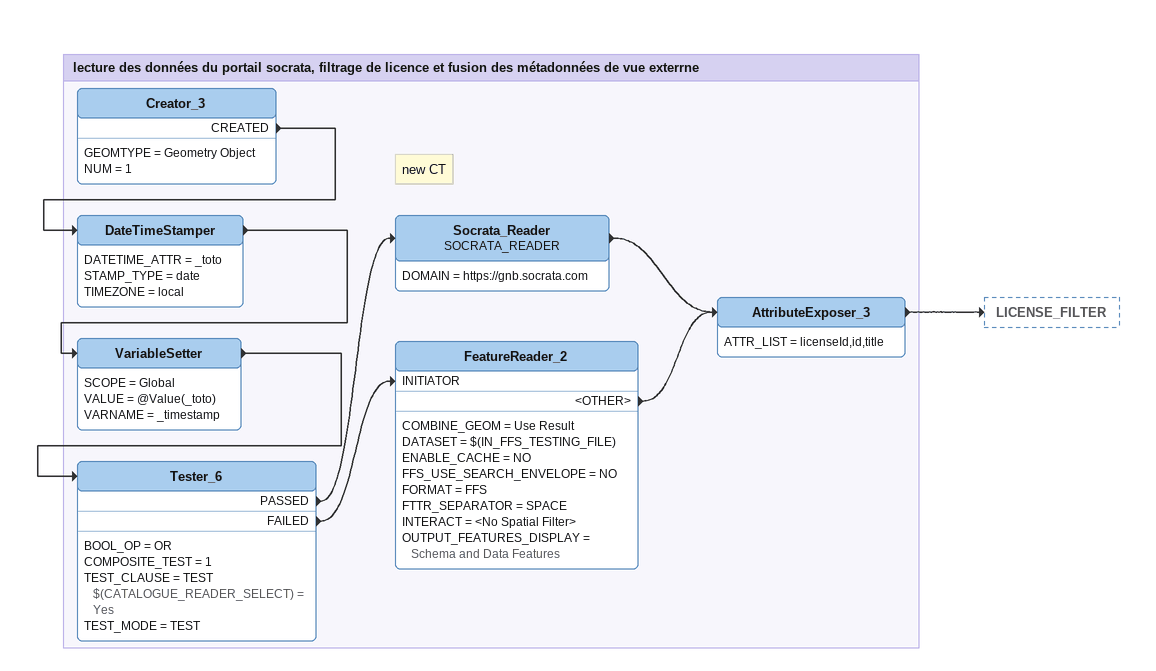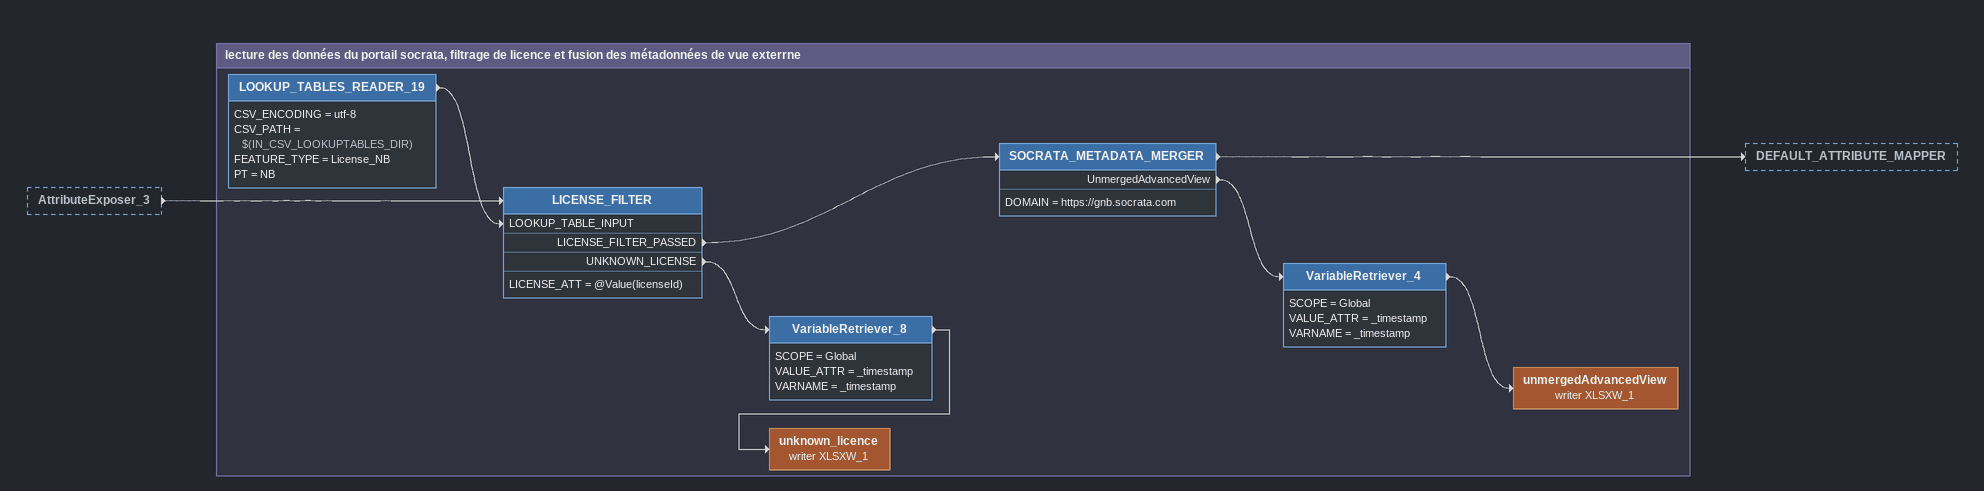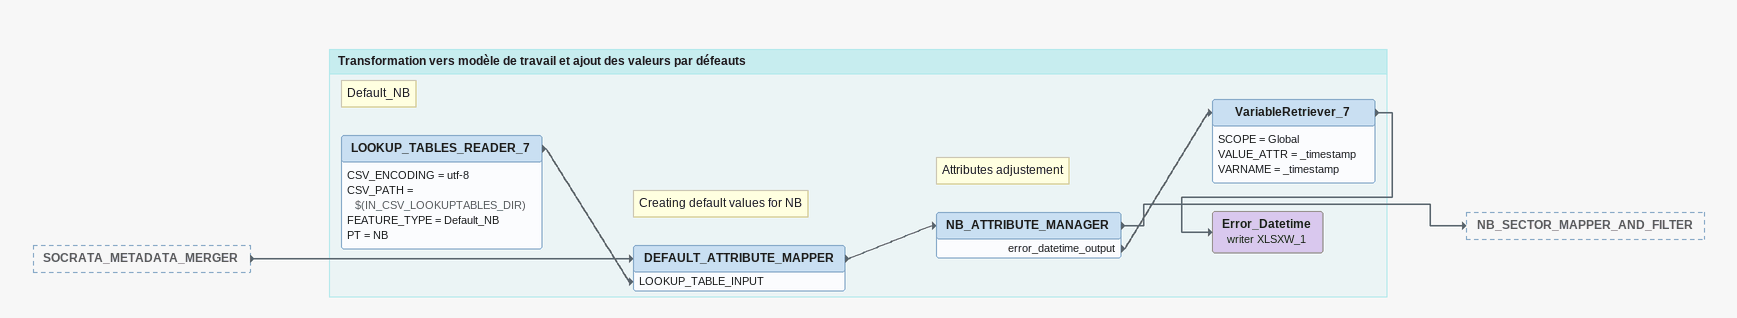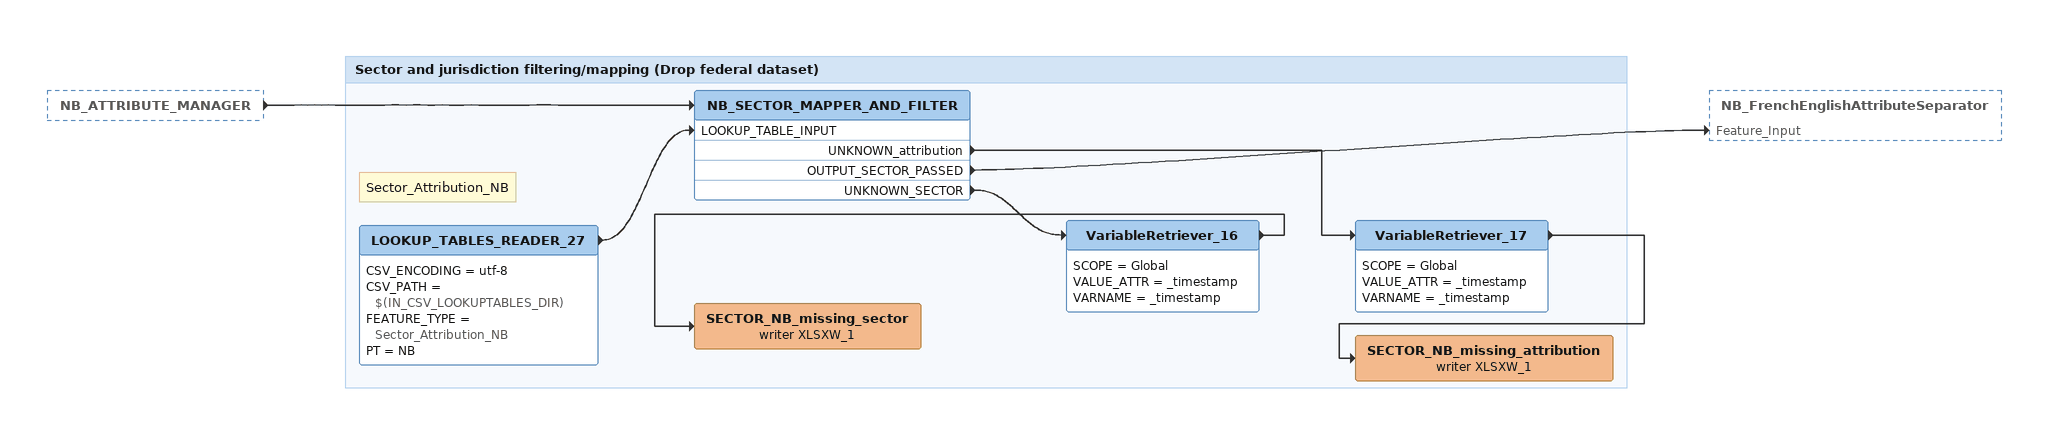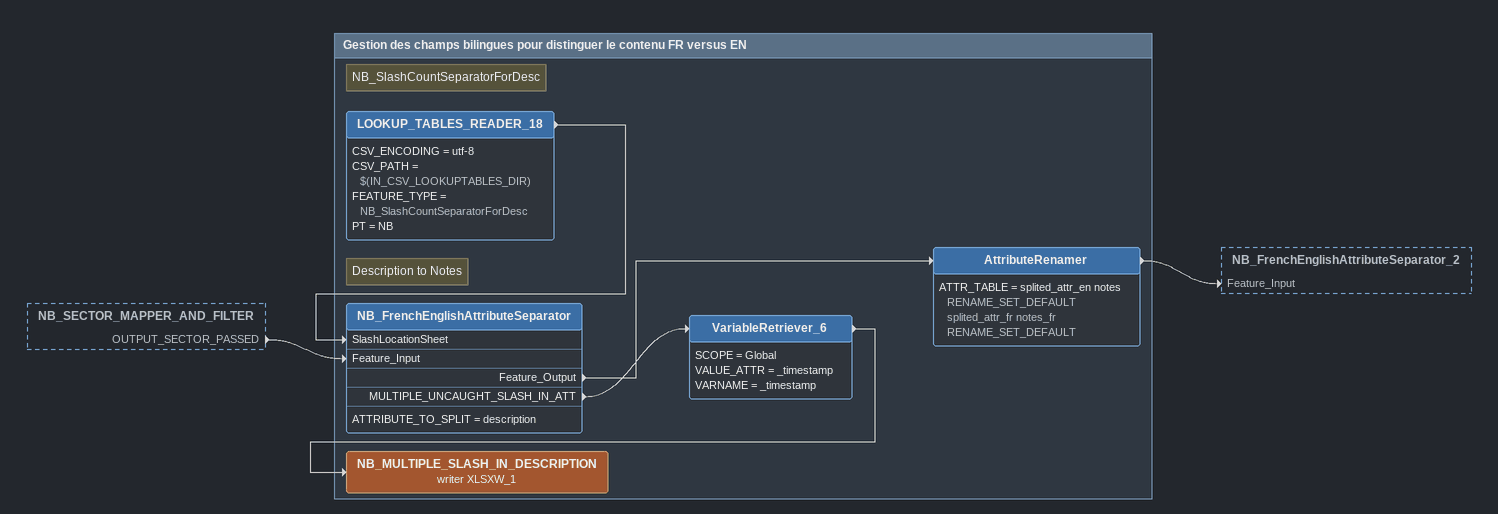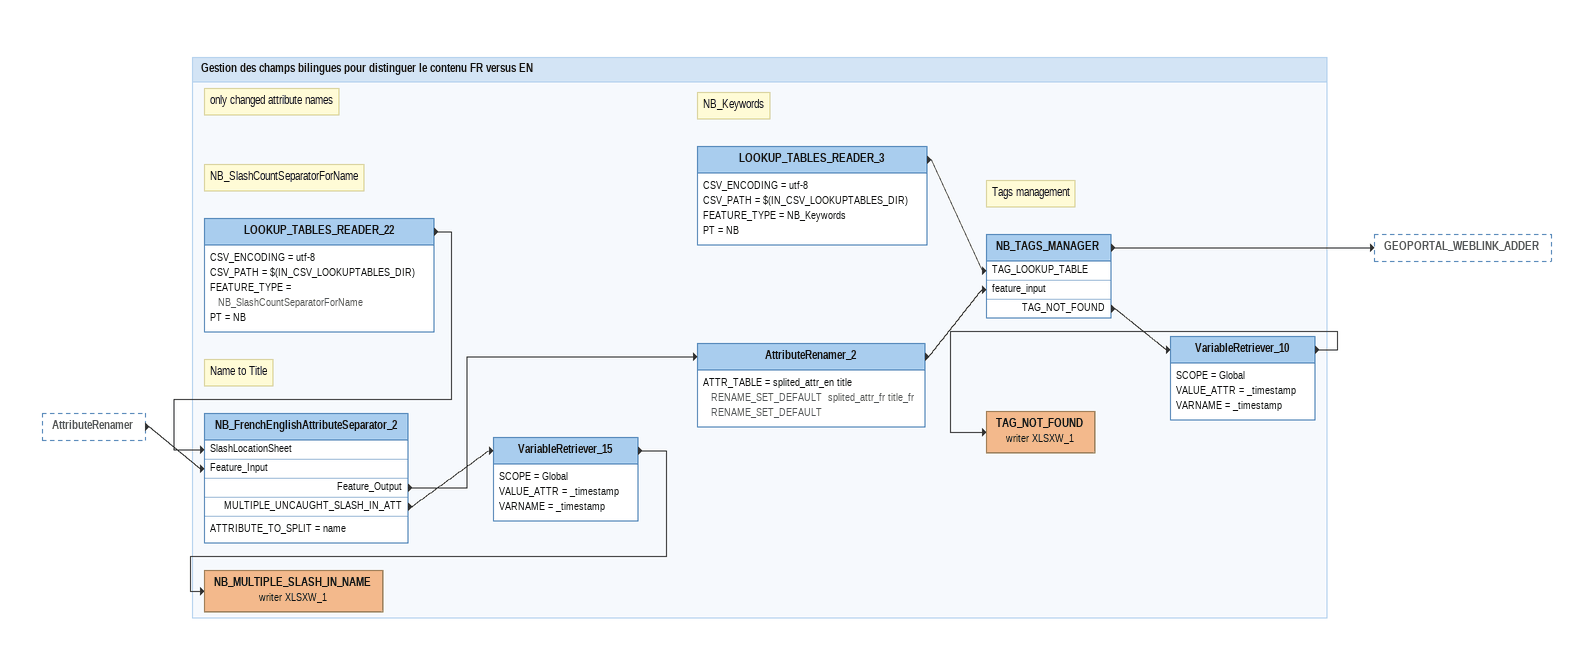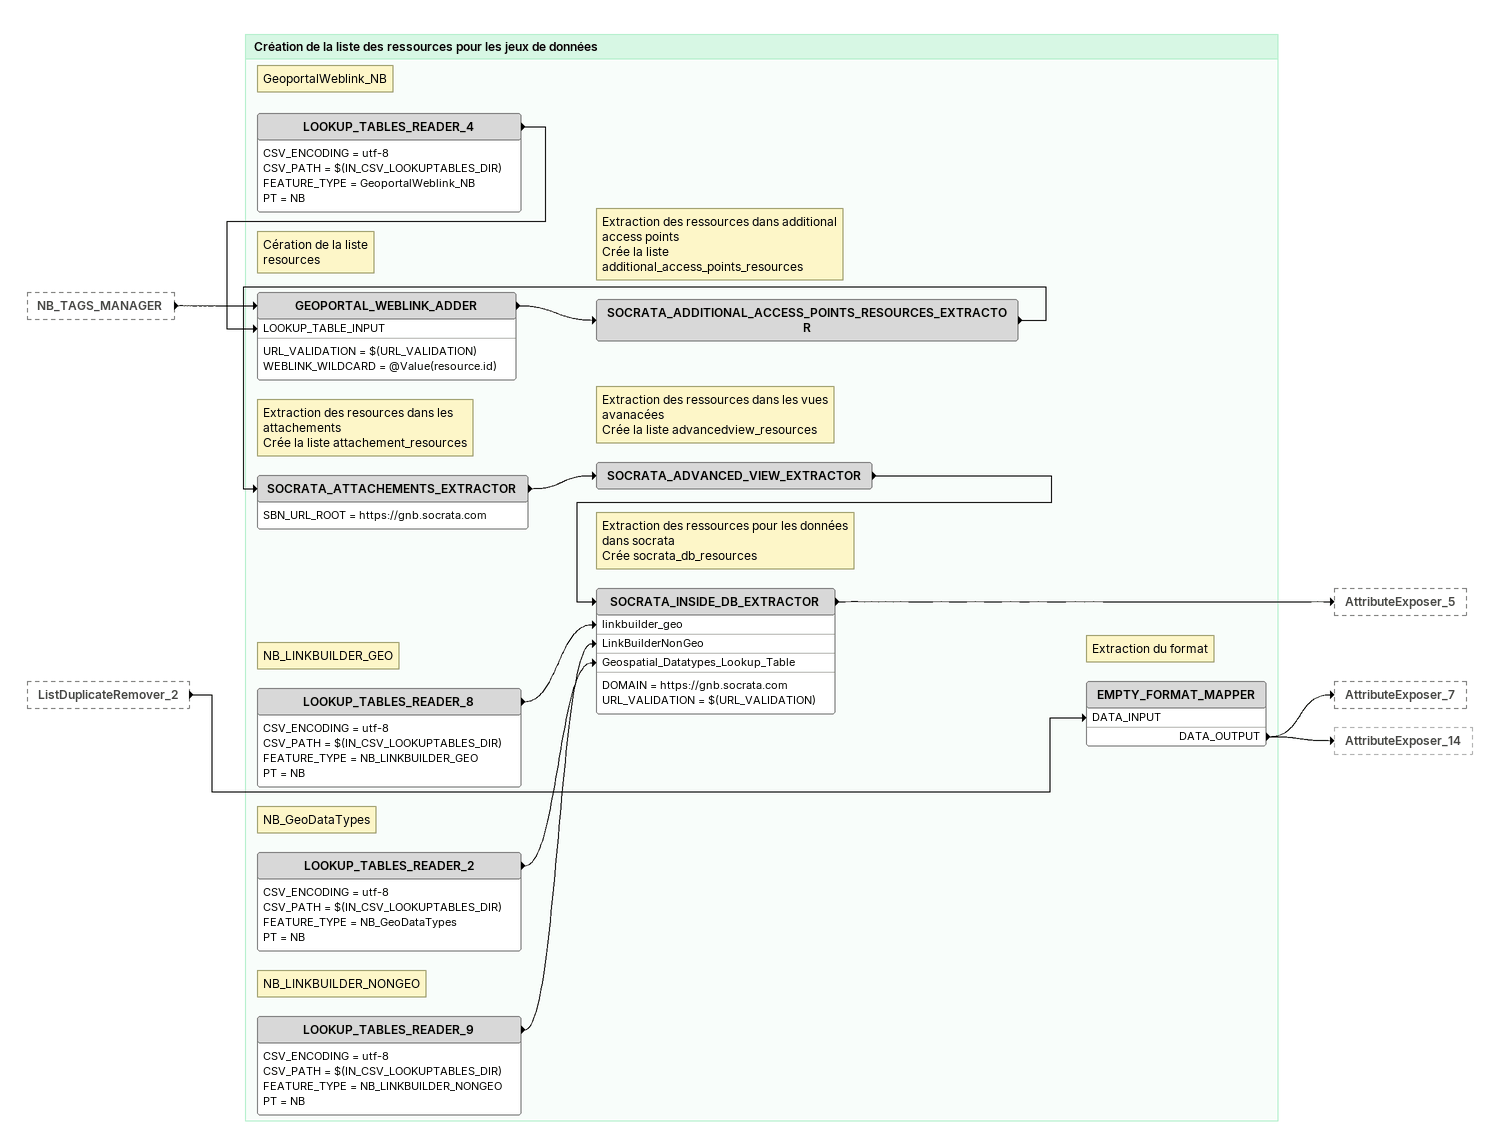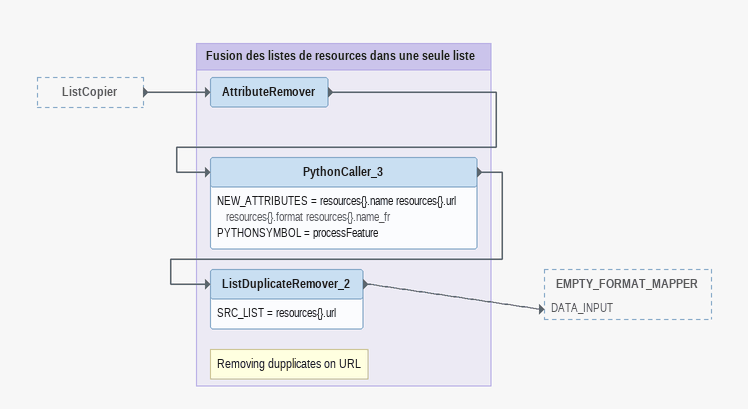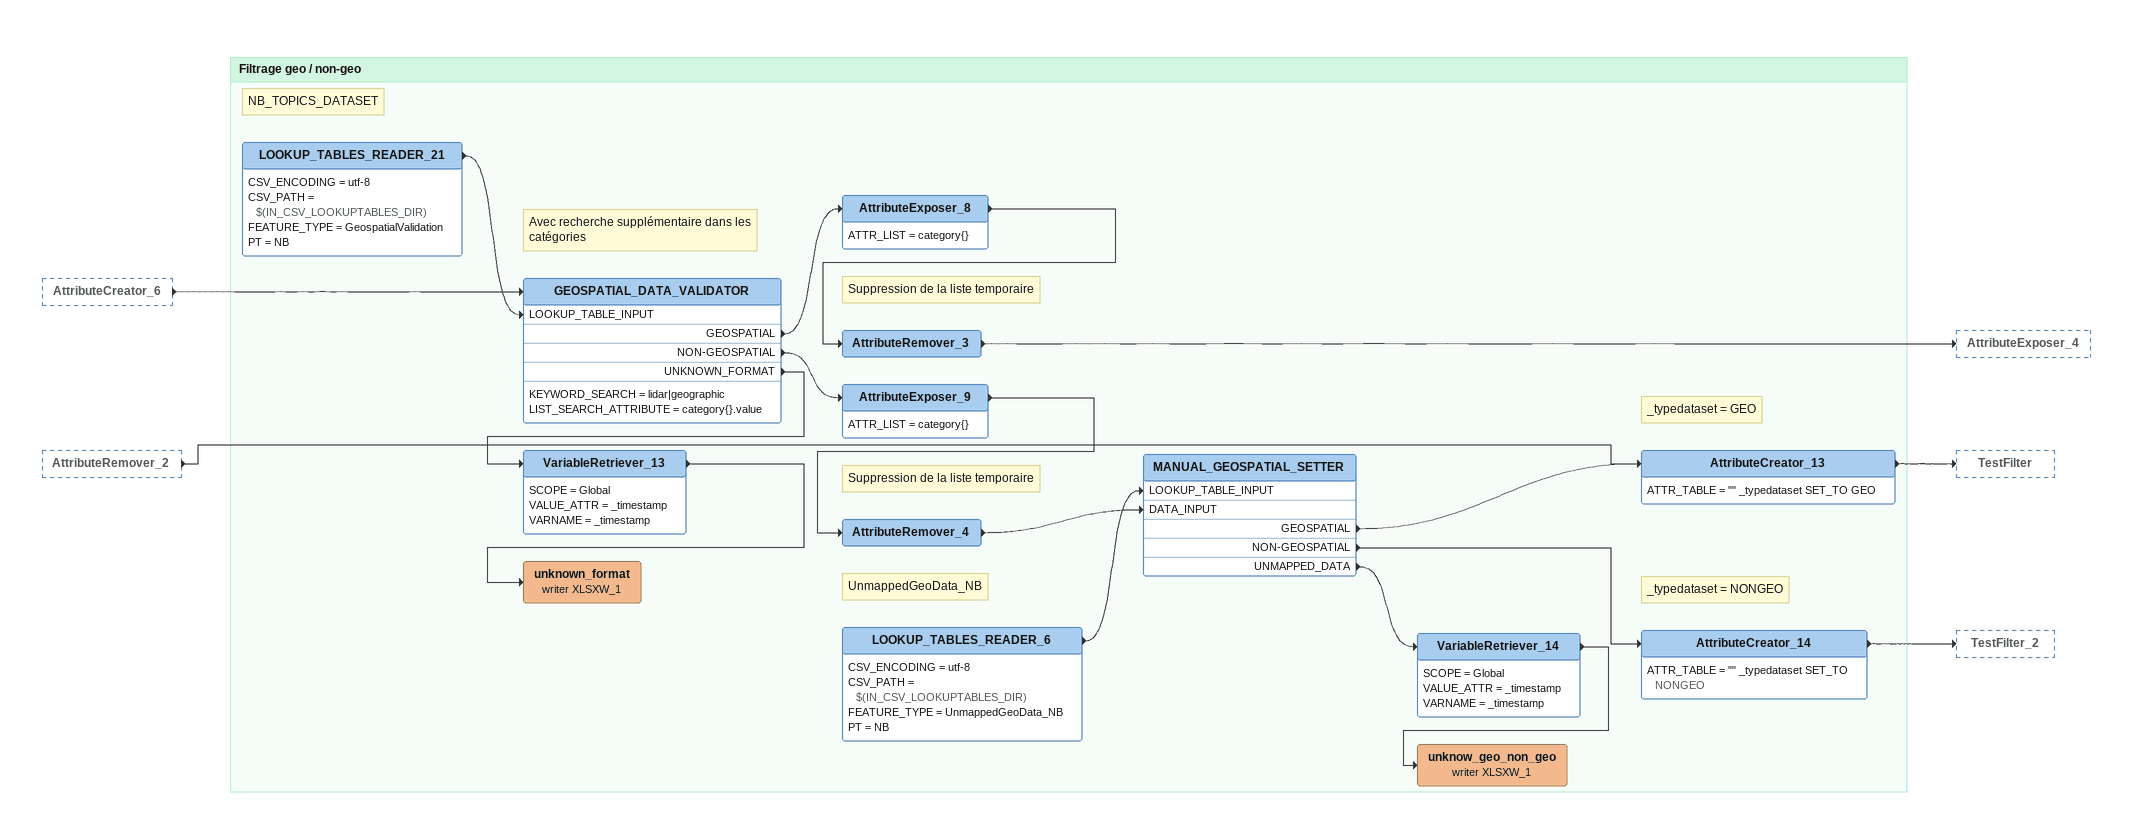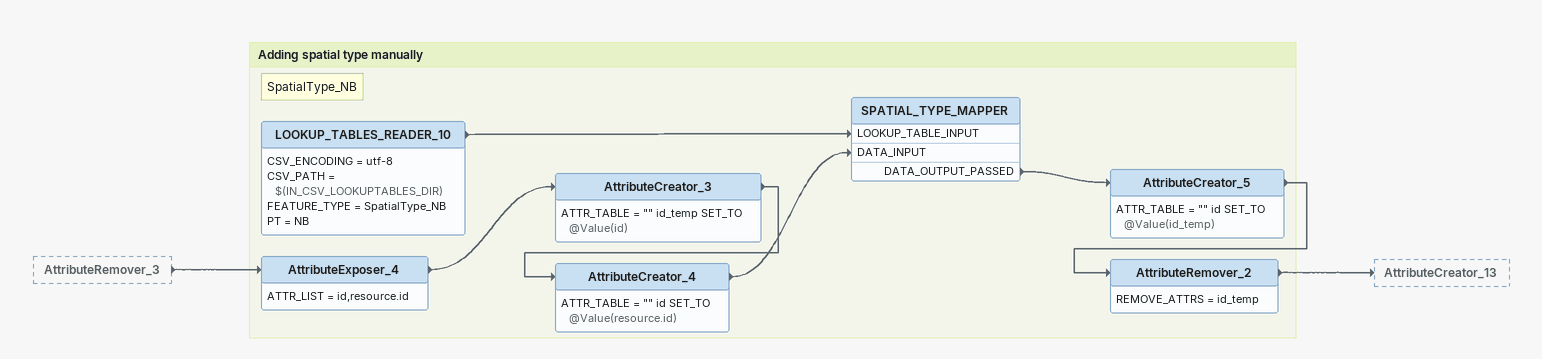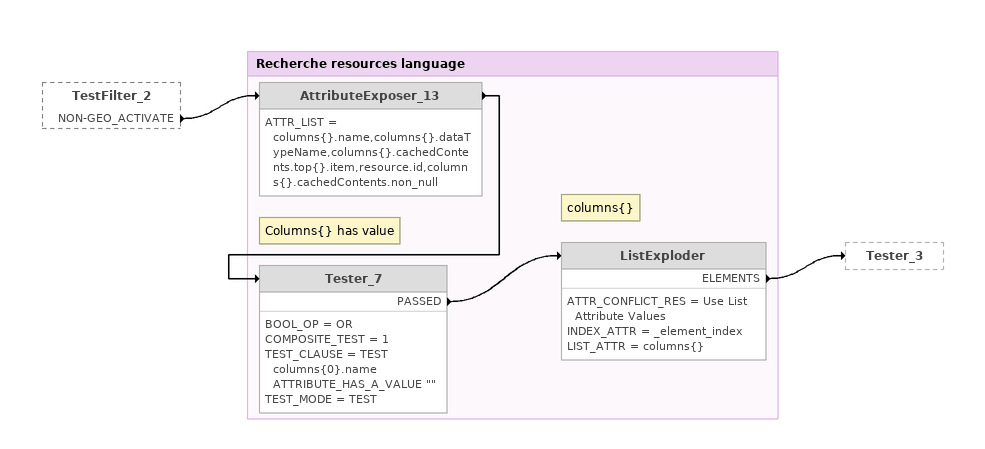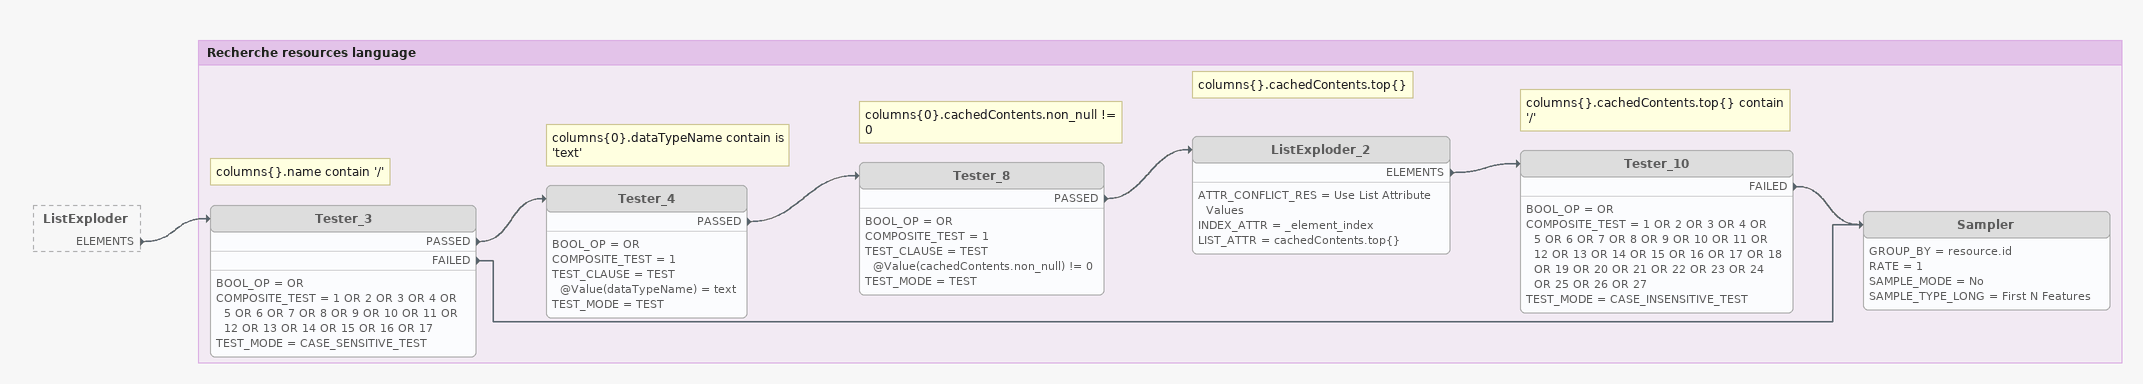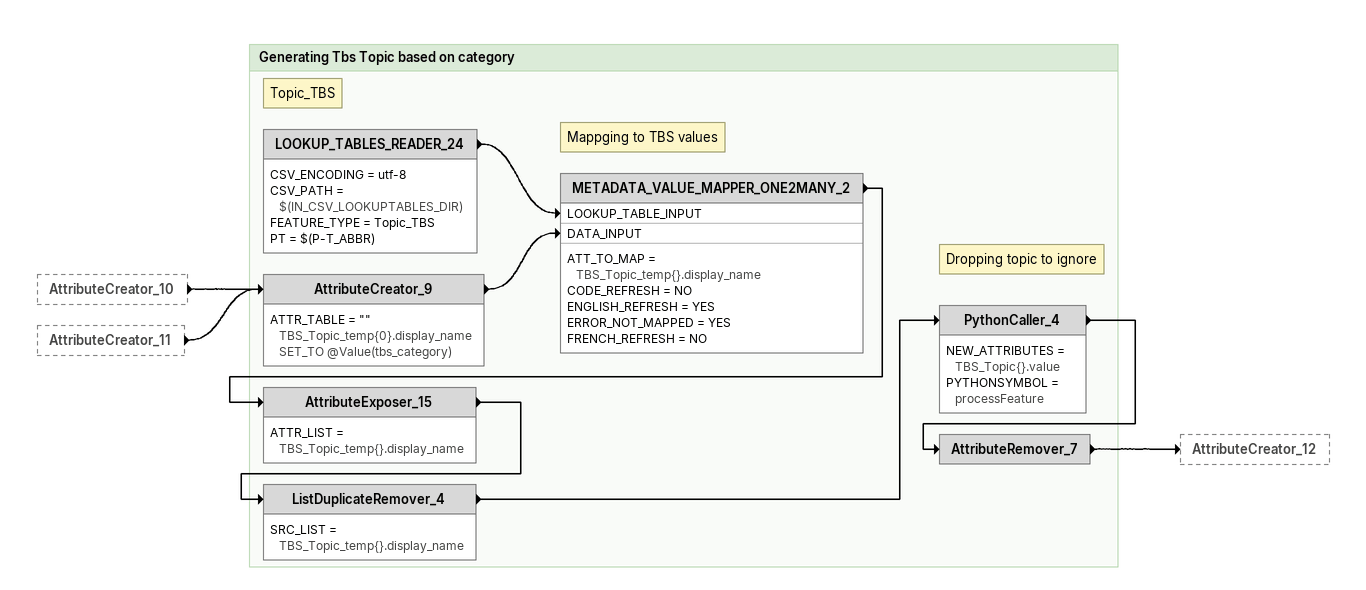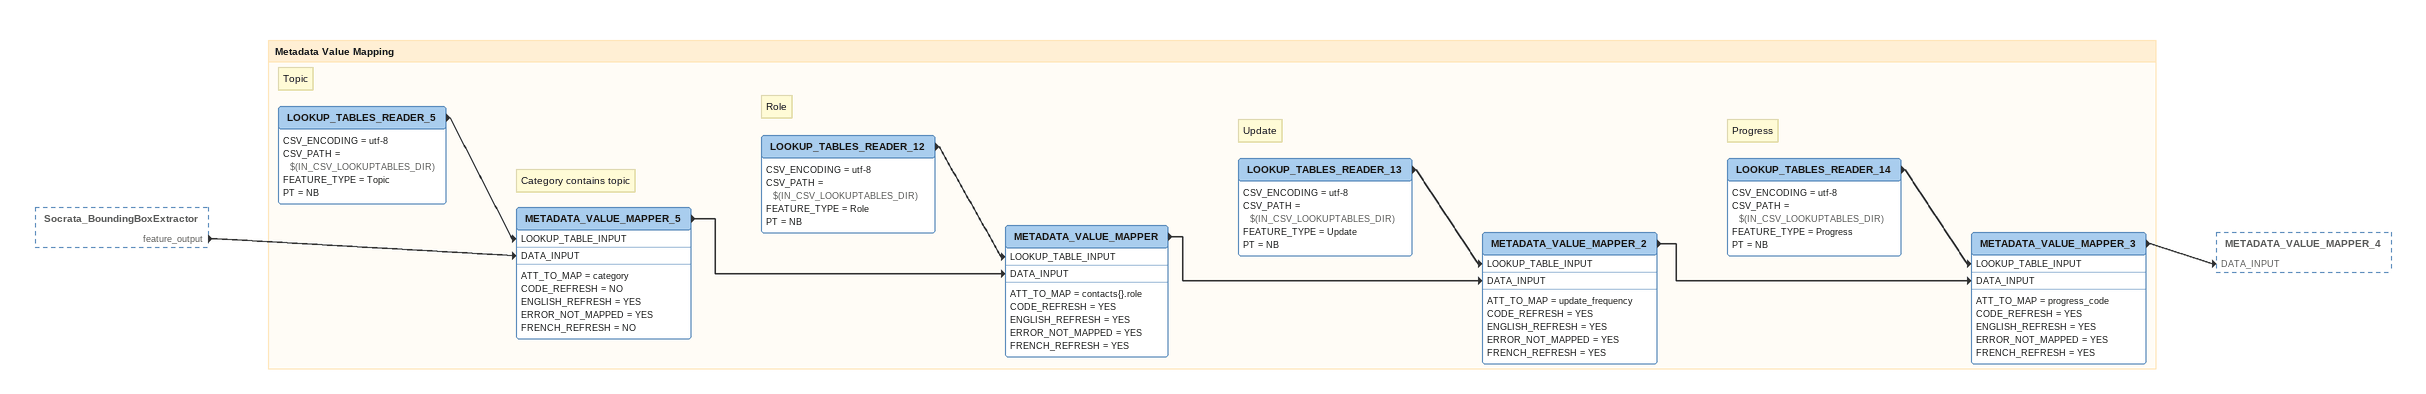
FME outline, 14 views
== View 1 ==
Bookmark: lecture des données du portail socrata, filtrage de licence et fusion des métadonnées de vue exterrne
Creator_3
    GEOMTYPE = Geometry Object
    NUM = 1
    CREATED -> DateTimeStamper
DateTimeStamper
    DATETIME_ATTR = _toto
    STAMP_TYPE = date
    TIMEZONE = local
    -> VariableSetter
VariableSetter
    SCOPE = Global
    VALUE = @Value(_toto)
    VARNAME = _timestamp
    -> Tester_6
Tester_6
    BOOL_OP = OR
    COMPOSITE_TEST = 1
    TEST_CLAUSE = TEST $(CATALOGUE_READER_SELECT) = Yes
    TEST_MODE = TEST
    PASSED -> Socrata_Reader
    FAILED -> FeatureReader_2 [INITIATOR]
Note: new CT
Socrata_Reader: SOCRATA_READER
    DOMAIN = https://gnb.socrata.com
    -> AttributeExposer_3
FeatureReader_2
    COMBINE_GEOM = Use Result
    DATASET = $(IN_FFS_TESTING_FILE)
    ENABLE_CACHE = NO
    FFS_USE_SEARCH_ENVELOPE = NO
    FORMAT = FFS
    FTTR_SEPARATOR = SPACE
    INTERACT = <No Spatial Filter>
    OUTPUT_FEATURES_DISPLAY = Schema and Data Features
    <OTHER> -> AttributeExposer_3
AttributeExposer_3
    ATTR_LIST = licenseId,id,title
    -> LICENSE_FILTER

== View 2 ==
AttributeExposer_3 [outside]
    -> LICENSE_FILTER

Bookmark: lecture des données du portail socrata, filtrage de licence et fusion des métadonnées de vue exterrne
LOOKUP_TABLES_READER_19
    CSV_ENCODING = utf-8
    CSV_PATH = $(IN_CSV_LOOKUPTABLES_DIR)
    FEATURE_TYPE = License_NB
    PT = NB
    -> LICENSE_FILTER [LOOKUP_TABLE_INPUT]
LICENSE_FILTER
    LICENSE_ATT = @Value(licenseId)
    LICENSE_FILTER_PASSED -> SOCRATA_METADATA_MERGER
    UNKNOWN_LICENSE -> VariableRetriever_8
SOCRATA_METADATA_MERGER
    DOMAIN = https://gnb.socrata.com
    -> DEFAULT_ATTRIBUTE_MAPPER
    UnmergedAdvancedView -> VariableRetriever_4
VariableRetriever_4
    SCOPE = Global
    VALUE_ATTR = _timestamp
    VARNAME = _timestamp
    -> unmergedAdvancedView (writer XLSXW_1)
unmergedAdvancedView (writer XLSXW_1)
VariableRetriever_8
    SCOPE = Global
    VALUE_ATTR = _timestamp
    VARNAME = _timestamp
    -> unknown_licence (writer XLSXW_1)
unknown_licence (writer XLSXW_1)

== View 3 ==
SOCRATA_METADATA_MERGER [outside]
    -> DEFAULT_ATTRIBUTE_MAPPER

Bookmark: Transformation vers modèle de travail et ajout des valeurs par défeauts
Note: Default_NB
LOOKUP_TABLES_READER_7
    CSV_ENCODING = utf-8
    CSV_PATH = $(IN_CSV_LOOKUPTABLES_DIR)
    FEATURE_TYPE = Default_NB
    PT = NB
    -> DEFAULT_ATTRIBUTE_MAPPER [LOOKUP_TABLE_INPUT]
Note: Creating default values for NB
DEFAULT_ATTRIBUTE_MAPPER
    -> NB_ATTRIBUTE_MANAGER
Note: Attributes adjustement
NB_ATTRIBUTE_MANAGER
    -> NB_SECTOR_MAPPER_AND_FILTER
    error_datetime_output -> VariableRetriever_7
VariableRetriever_7
    SCOPE = Global
    VALUE_ATTR = _timestamp
    VARNAME = _timestamp
    -> Error_Datetime (writer XLSXW_1)
Error_Datetime (writer XLSXW_1)

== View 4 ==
NB_ATTRIBUTE_MANAGER [outside]
    -> NB_SECTOR_MAPPER_AND_FILTER

Bookmark: Sector and jurisdiction filtering/mapping (Drop federal dataset)
Note: Sector_Attribution_NB
LOOKUP_TABLES_READER_27
    CSV_ENCODING = utf-8
    CSV_PATH = $(IN_CSV_LOOKUPTABLES_DIR)
    FEATURE_TYPE = Sector_Attribution_NB
    PT = NB
    -> NB_SECTOR_MAPPER_AND_FILTER [LOOKUP_TABLE_INPUT]
NB_SECTOR_MAPPER_AND_FILTER
    UNKNOWN_attribution -> VariableRetriever_17
    OUTPUT_SECTOR_PASSED -> NB_FrenchEnglishAttributeSeparator [Feature_Input]
    UNKNOWN_SECTOR -> VariableRetriever_16
VariableRetriever_16
    SCOPE = Global
    VALUE_ATTR = _timestamp
    VARNAME = _timestamp
    -> SECTOR_NB_missing_sector (writer XLSXW_1)
SECTOR_NB_missing_sector (writer XLSXW_1)
VariableRetriever_17
    SCOPE = Global
    VALUE_ATTR = _timestamp
    VARNAME = _timestamp
    -> SECTOR_NB_missing_attribution (writer XLSXW_1)
SECTOR_NB_missing_attribution (writer XLSXW_1)

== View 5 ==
NB_SECTOR_MAPPER_AND_FILTER [outside]
    OUTPUT_SECTOR_PASSED -> NB_FrenchEnglishAttributeSeparator [Feature_Input]

Bookmark: Gestion des champs bilingues pour distinguer le contenu FR versus EN
Note: NB_SlashCountSeparatorForDesc
LOOKUP_TABLES_READER_18
    CSV_ENCODING = utf-8
    CSV_PATH = $(IN_CSV_LOOKUPTABLES_DIR)
    FEATURE_TYPE = NB_SlashCountSeparatorForDesc
    PT = NB
    -> NB_FrenchEnglishAttributeSeparator [SlashLocationSheet]
Note: Description to Notes
NB_FrenchEnglishAttributeSeparator
    ATTRIBUTE_TO_SPLIT = description
    Feature_Output -> AttributeRenamer
    MULTIPLE_UNCAUGHT_SLASH_IN_ATT -> VariableRetriever_6
AttributeRenamer
    ATTR_TABLE = splited_attr_en notes RENAME_SET_DEFAULT  splited_attr_fr notes_fr RENAME_SET_DEFAULT
    -> NB_FrenchEnglishAttributeSeparator_2 [Feature_Input]
VariableRetriever_6
    SCOPE = Global
    VALUE_ATTR = _timestamp
    VARNAME = _timestamp
    -> NB_MULTIPLE_SLASH_IN_DESCRIPTION (writer XLSXW_1)
NB_MULTIPLE_SLASH_IN_DESCRIPTION (writer XLSXW_1)

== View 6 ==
AttributeRenamer [outside]
    -> NB_FrenchEnglishAttributeSeparator_2 [Feature_Input]

Bookmark: Gestion des champs bilingues pour distinguer le contenu FR versus EN
Note: only changed attribute names
Note: NB_SlashCountSeparatorForName
LOOKUP_TABLES_READER_22
    CSV_ENCODING = utf-8
    CSV_PATH = $(IN_CSV_LOOKUPTABLES_DIR)
    FEATURE_TYPE = NB_SlashCountSeparatorForName
    PT = NB
    -> NB_FrenchEnglishAttributeSeparator_2 [SlashLocationSheet]
Note: Name to Title
NB_FrenchEnglishAttributeSeparator_2
    ATTRIBUTE_TO_SPLIT = name
    Feature_Output -> AttributeRenamer_2
    MULTIPLE_UNCAUGHT_SLASH_IN_ATT -> VariableRetriever_15
AttributeRenamer_2
    ATTR_TABLE = splited_attr_en title RENAME_SET_DEFAULT  splited_attr_fr title_fr RENAME_SET_DEFAULT
    -> NB_TAGS_MANAGER [feature_input]
VariableRetriever_15
    SCOPE = Global
    VALUE_ATTR = _timestamp
    VARNAME = _timestamp
    -> NB_MULTIPLE_SLASH_IN_NAME (writer XLSXW_1)
NB_MULTIPLE_SLASH_IN_NAME (writer XLSXW_1)
Note: NB_Keywords
LOOKUP_TABLES_READER_3
    CSV_ENCODING = utf-8
    CSV_PATH = $(IN_CSV_LOOKUPTABLES_DIR)
    FEATURE_TYPE = NB_Keywords
    PT = NB
    -> NB_TAGS_MANAGER [TAG_LOOKUP_TABLE]
Note: Tags management
NB_TAGS_MANAGER
    -> GEOPORTAL_WEBLINK_ADDER
    TAG_NOT_FOUND -> VariableRetriever_10
VariableRetriever_10
    SCOPE = Global
    VALUE_ATTR = _timestamp
    VARNAME = _timestamp
    -> TAG_NOT_FOUND (writer XLSXW_1)
TAG_NOT_FOUND (writer XLSXW_1)

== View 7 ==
NB_TAGS_MANAGER [outside]
    -> GEOPORTAL_WEBLINK_ADDER
ListDuplicateRemover_2 [outside]
    -> EMPTY_FORMAT_MAPPER [DATA_INPUT]

Bookmark: Création de la liste des ressources pour les jeux de données
Note: NB_LINKBUILDER_GEO
LOOKUP_TABLES_READER_8
    CSV_ENCODING = utf-8
    CSV_PATH = $(IN_CSV_LOOKUPTABLES_DIR)
    FEATURE_TYPE = NB_LINKBUILDER_GEO
    PT = NB
    -> SOCRATA_INSIDE_DB_EXTRACTOR [linkbuilder_geo]
Note: GeoportalWeblink_NB
LOOKUP_TABLES_READER_4
    CSV_ENCODING = utf-8
    CSV_PATH = $(IN_CSV_LOOKUPTABLES_DIR)
    FEATURE_TYPE = GeoportalWeblink_NB
    PT = NB
    -> GEOPORTAL_WEBLINK_ADDER [LOOKUP_TABLE_INPUT]
Note: Cération de la liste / resources
GEOPORTAL_WEBLINK_ADDER
    URL_VALIDATION = $(URL_VALIDATION)
    WEBLINK_WILDCARD = @Value(resource.id)
    -> SOCRATA_ADDITIONAL_ACCESS_POINTS_RESOURCES_EXTRACTOR
Note: Extraction des ressources dans additional access points / Crée la liste / additional_access_points_resources
SOCRATA_ADDITIONAL_ACCESS_POINTS_RESOURCES_EXTRACTOR
    -> SOCRATA_ATTACHEMENTS_EXTRACTOR
Note: Extraction des resources dans les attachements / Crée la liste attachement_resources
SOCRATA_ATTACHEMENTS_EXTRACTOR
    SBN_URL_ROOT = https://gnb.socrata.com
    -> SOCRATA_ADVANCED_VIEW_EXTRACTOR
Note: Extraction des ressources dans les vues avanacées / Crée la liste advancedview_resources
SOCRATA_ADVANCED_VIEW_EXTRACTOR
    -> SOCRATA_INSIDE_DB_EXTRACTOR
Note: NB_GeoDataTypes
LOOKUP_TABLES_READER_2
    CSV_ENCODING = utf-8
    CSV_PATH = $(IN_CSV_LOOKUPTABLES_DIR)
    FEATURE_TYPE = NB_GeoDataTypes
    PT = NB
    -> SOCRATA_INSIDE_DB_EXTRACTOR [Geospatial_Datatypes_Lookup_Table]
Note: NB_LINKBUILDER_NONGEO
LOOKUP_TABLES_READER_9
    CSV_ENCODING = utf-8
    CSV_PATH = $(IN_CSV_LOOKUPTABLES_DIR)
    FEATURE_TYPE = NB_LINKBUILDER_NONGEO
    PT = NB
    -> SOCRATA_INSIDE_DB_EXTRACTOR [LinkBuilderNonGeo]
Note: Extraction des ressources pour les données dans socrata / Crée socrata_db_resources
SOCRATA_INSIDE_DB_EXTRACTOR
    DOMAIN = https://gnb.socrata.com
    URL_VALIDATION = $(URL_VALIDATION)
    -> AttributeExposer_5
Note: Extraction du format
EMPTY_FORMAT_MAPPER
    DATA_OUTPUT -> AttributeExposer_7
    DATA_OUTPUT -> AttributeExposer_14

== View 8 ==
ListCopier [outside]
    -> AttributeRemover

Bookmark: Fusion des listes de resources dans une seule liste
AttributeRemover
    -> PythonCaller_3
PythonCaller_3
    NEW_ATTRIBUTES = resources{}.name resources{}.url resources{}.format resources{}.name_fr
    PYTHONSYMBOL = processFeature
    -> ListDuplicateRemover_2
Note: Removing dupplicates on URL
ListDuplicateRemover_2
    SRC_LIST = resources{}.url
    -> EMPTY_FORMAT_MAPPER [DATA_INPUT]

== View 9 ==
AttributeCreator_6 [outside]
    -> GEOSPATIAL_DATA_VALIDATOR
AttributeRemover_2 [outside]
    -> AttributeCreator_13

Bookmark: Filtrage geo / non-geo
Note: NB_TOPICS_DATASET
LOOKUP_TABLES_READER_21
    CSV_ENCODING = utf-8
    CSV_PATH = $(IN_CSV_LOOKUPTABLES_DIR)
    FEATURE_TYPE = GeospatialValidation
    PT = NB
    -> GEOSPATIAL_DATA_VALIDATOR [LOOKUP_TABLE_INPUT]
Note: Avec recherche supplémentaire dans les catégories
GEOSPATIAL_DATA_VALIDATOR
    KEYWORD_SEARCH = lidar|geographic
    LIST_SEARCH_ATTRIBUTE = category{}.value
    GEOSPATIAL -> AttributeExposer_8
    NON-GEOSPATIAL -> AttributeExposer_9
    UNKNOWN_FORMAT -> VariableRetriever_13
AttributeExposer_8
    ATTR_LIST = category{}
    -> AttributeRemover_3
Note: Suppression de la liste temporaire
AttributeRemover_3
    -> AttributeExposer_4
VariableRetriever_13
    SCOPE = Global
    VALUE_ATTR = _timestamp
    VARNAME = _timestamp
    -> unknown_format (writer XLSXW_1)
unknown_format (writer XLSXW_1)
AttributeExposer_9
    ATTR_LIST = category{}
    -> AttributeRemover_4
Note: Suppression de la liste temporaire
AttributeRemover_4
    -> MANUAL_GEOSPATIAL_SETTER [DATA_INPUT]
Note: UnmappedGeoData_NB
LOOKUP_TABLES_READER_6
    CSV_ENCODING = utf-8
    CSV_PATH = $(IN_CSV_LOOKUPTABLES_DIR)
    FEATURE_TYPE = UnmappedGeoData_NB
    PT = NB
    -> MANUAL_GEOSPATIAL_SETTER [LOOKUP_TABLE_INPUT]
MANUAL_GEOSPATIAL_SETTER
    GEOSPATIAL -> AttributeCreator_13
    NON-GEOSPATIAL -> AttributeCreator_14
    UNMAPPED_DATA -> VariableRetriever_14
Note: _typedataset = NONGEO
AttributeCreator_14
    ATTR_TABLE = "" _typedataset SET_TO NONGEO
    -> TestFilter_2
VariableRetriever_14
    SCOPE = Global
    VALUE_ATTR = _timestamp
    VARNAME = _timestamp
    -> unknow_geo_non_geo (writer XLSXW_1)
unknow_geo_non_geo (writer XLSXW_1)
Note: _typedataset = GEO
AttributeCreator_13
    ATTR_TABLE = "" _typedataset SET_TO GEO
    -> TestFilter

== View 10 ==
AttributeRemover_3 [outside]
    -> AttributeExposer_4

Bookmark: Adding spatial type manually
AttributeExposer_4
    ATTR_LIST = id,resource.id
    -> AttributeCreator_3
AttributeCreator_3
    ATTR_TABLE = "" id_temp SET_TO @Value(id)
    -> AttributeCreator_4
AttributeCreator_4
    ATTR_TABLE = "" id SET_TO @Value(resource.id)
    -> SPATIAL_TYPE_MAPPER [DATA_INPUT]
Note: SpatialType_NB
LOOKUP_TABLES_READER_10
    CSV_ENCODING = utf-8
    CSV_PATH = $(IN_CSV_LOOKUPTABLES_DIR)
    FEATURE_TYPE = SpatialType_NB
    PT = NB
    -> SPATIAL_TYPE_MAPPER [LOOKUP_TABLE_INPUT]
SPATIAL_TYPE_MAPPER
    DATA_OUTPUT_PASSED -> AttributeCreator_5
AttributeCreator_5
    ATTR_TABLE = "" id SET_TO @Value(id_temp)
    -> AttributeRemover_2
AttributeRemover_2
    REMOVE_ATTRS = id_temp
    -> AttributeCreator_13

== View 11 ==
TestFilter_2 [outside]
    NON-GEO_ACTIVATE -> AttributeExposer_13

Bookmark: Recherche resources language
AttributeExposer_13 [off]
    ATTR_LIST = columns{}.name,columns{}.dataTypeName,columns{}.cachedContents.top{}.item,resource.id,columns{}.cachedContents.non_null
    -> Tester_7
Note: Columns{} has value
Tester_7 [off]
    BOOL_OP = OR
    COMPOSITE_TEST = 1
    TEST_CLAUSE = TEST columns{0}.name ATTRIBUTE_HAS_A_VALUE ""
    TEST_MODE = TEST
    PASSED -> ListExploder
Note: columns{}
ListExploder [off]
    ATTR_CONFLICT_RES = Use List Attribute Values
    INDEX_ATTR = _element_index
    LIST_ATTR = columns{}
    ELEMENTS -> Tester_3

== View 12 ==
ListExploder [outside]
    ELEMENTS -> Tester_3

Bookmark: Recherche resources language
Note: columns{}.name contain '/'
Tester_3 [off]
    BOOL_OP = OR
    COMPOSITE_TEST = 1 OR 2 OR 3 OR 4 OR 5 OR 6 OR 7 OR 8 OR 9 OR 10 OR 11 OR 12 OR 13 OR 14 OR 15 OR 16 OR 17
    TEST_MODE = CASE_SENSITIVE_TEST
    PASSED -> Tester_4
    FAILED -> Sampler
Note: columns{0}.dataTypeName contain is 'text'
Tester_4 [off]
    BOOL_OP = OR
    COMPOSITE_TEST = 1
    TEST_CLAUSE = TEST @Value(dataTypeName) = text
    TEST_MODE = TEST
    PASSED -> Tester_8
Note: columns{0}.cachedContents.non_null != 0
Tester_8 [off]
    BOOL_OP = OR
    COMPOSITE_TEST = 1
    TEST_CLAUSE = TEST @Value(cachedContents.non_null) != 0
    TEST_MODE = TEST
    PASSED -> ListExploder_2
Note: columns{}.cachedContents.top{}
ListExploder_2 [off]
    ATTR_CONFLICT_RES = Use List Attribute Values
    INDEX_ATTR = _element_index
    LIST_ATTR = cachedContents.top{}
    ELEMENTS -> Tester_10
Note: columns{}.cachedContents.top{} contain '/'
Tester_10 [off]
    BOOL_OP = OR
    COMPOSITE_TEST = 1 OR 2 OR 3 OR 4 OR 5 OR 6 OR 7 OR 8 OR 9 OR 10 OR 11 OR 12 OR 13 OR 14 OR 15 OR 16 OR 17 OR 18 OR 19 OR 20 OR 21 OR 22 OR 23 OR 24 OR 25 OR 26 OR 27
    TEST_MODE = CASE_INSENSITIVE_TEST
    FAILED -> Sampler
Sampler [off]
    GROUP_BY = resource.id
    RATE = 1
    SAMPLE_MODE = No
    SAMPLE_TYPE_LONG = First N Features

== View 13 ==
AttributeCreator_10 [outside]
    -> AttributeCreator_9
AttributeCreator_11 [outside]
    -> AttributeCreator_9

Bookmark: Generating Tbs Topic based on category
AttributeCreator_9
    ATTR_TABLE = "" TBS_Topic_temp{0}.display_name SET_TO @Value(tbs_category)
    -> METADATA_VALUE_MAPPER_ONE2MANY_2 [DATA_INPUT]
Note: Topic_TBS
LOOKUP_TABLES_READER_24
    CSV_ENCODING = utf-8
    CSV_PATH = $(IN_CSV_LOOKUPTABLES_DIR)
    FEATURE_TYPE = Topic_TBS
    PT = $(P-T_ABBR)
    -> METADATA_VALUE_MAPPER_ONE2MANY_2 [LOOKUP_TABLE_INPUT]
Note: Mappging to TBS values
METADATA_VALUE_MAPPER_ONE2MANY_2
    ATT_TO_MAP = TBS_Topic_temp{}.display_name
    CODE_REFRESH = NO
    ENGLISH_REFRESH = YES
    ERROR_NOT_MAPPED = YES
    FRENCH_REFRESH = NO
    -> AttributeExposer_15
AttributeExposer_15
    ATTR_LIST = TBS_Topic_temp{}.display_name
    -> ListDuplicateRemover_4
ListDuplicateRemover_4
    SRC_LIST = TBS_Topic_temp{}.display_name
    -> PythonCaller_4
Note: Dropping topic to ignore
PythonCaller_4
    NEW_ATTRIBUTES = TBS_Topic{}.value
    PYTHONSYMBOL = processFeature
    -> AttributeRemover_7
AttributeRemover_7
    -> AttributeCreator_12

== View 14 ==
Socrata_BoundingBoxExtractor [outside]
    feature_output -> METADATA_VALUE_MAPPER_5 [DATA_INPUT]

Bookmark: Metadata Value Mapping
Note: Topic
LOOKUP_TABLES_READER_5
    CSV_ENCODING = utf-8
    CSV_PATH = $(IN_CSV_LOOKUPTABLES_DIR)
    FEATURE_TYPE = Topic
    PT = NB
    -> METADATA_VALUE_MAPPER_5 [LOOKUP_TABLE_INPUT]
Note: Category contains topic
METADATA_VALUE_MAPPER_5
    ATT_TO_MAP = category
    CODE_REFRESH = NO
    ENGLISH_REFRESH = YES
    ERROR_NOT_MAPPED = YES
    FRENCH_REFRESH = NO
    -> METADATA_VALUE_MAPPER [DATA_INPUT]
Note: Role
LOOKUP_TABLES_READER_12
    CSV_ENCODING = utf-8
    CSV_PATH = $(IN_CSV_LOOKUPTABLES_DIR)
    FEATURE_TYPE = Role
    PT = NB
    -> METADATA_VALUE_MAPPER [LOOKUP_TABLE_INPUT]
METADATA_VALUE_MAPPER
    ATT_TO_MAP = contacts{}.role
    CODE_REFRESH = YES
    ENGLISH_REFRESH = YES
    ERROR_NOT_MAPPED = YES
    FRENCH_REFRESH = YES
    -> METADATA_VALUE_MAPPER_2 [DATA_INPUT]
Note: Update
LOOKUP_TABLES_READER_13
    CSV_ENCODING = utf-8
    CSV_PATH = $(IN_CSV_LOOKUPTABLES_DIR)
    FEATURE_TYPE = Update
    PT = NB
    -> METADATA_VALUE_MAPPER_2 [LOOKUP_TABLE_INPUT]
METADATA_VALUE_MAPPER_2
    ATT_TO_MAP = update_frequency
    CODE_REFRESH = YES
    ENGLISH_REFRESH = YES
    ERROR_NOT_MAPPED = YES
    FRENCH_REFRESH = YES
    -> METADATA_VALUE_MAPPER_3 [DATA_INPUT]
Note: Progress
LOOKUP_TABLES_READER_14
    CSV_ENCODING = utf-8
    CSV_PATH = $(IN_CSV_LOOKUPTABLES_DIR)
    FEATURE_TYPE = Progress
    PT = NB
    -> METADATA_VALUE_MAPPER_3 [LOOKUP_TABLE_INPUT]
METADATA_VALUE_MAPPER_3
    ATT_TO_MAP = progress_code
    CODE_REFRESH = YES
    ENGLISH_REFRESH = YES
    ERROR_NOT_MAPPED = YES
    FRENCH_REFRESH = YES
    -> METADATA_VALUE_MAPPER_4 [DATA_INPUT]
